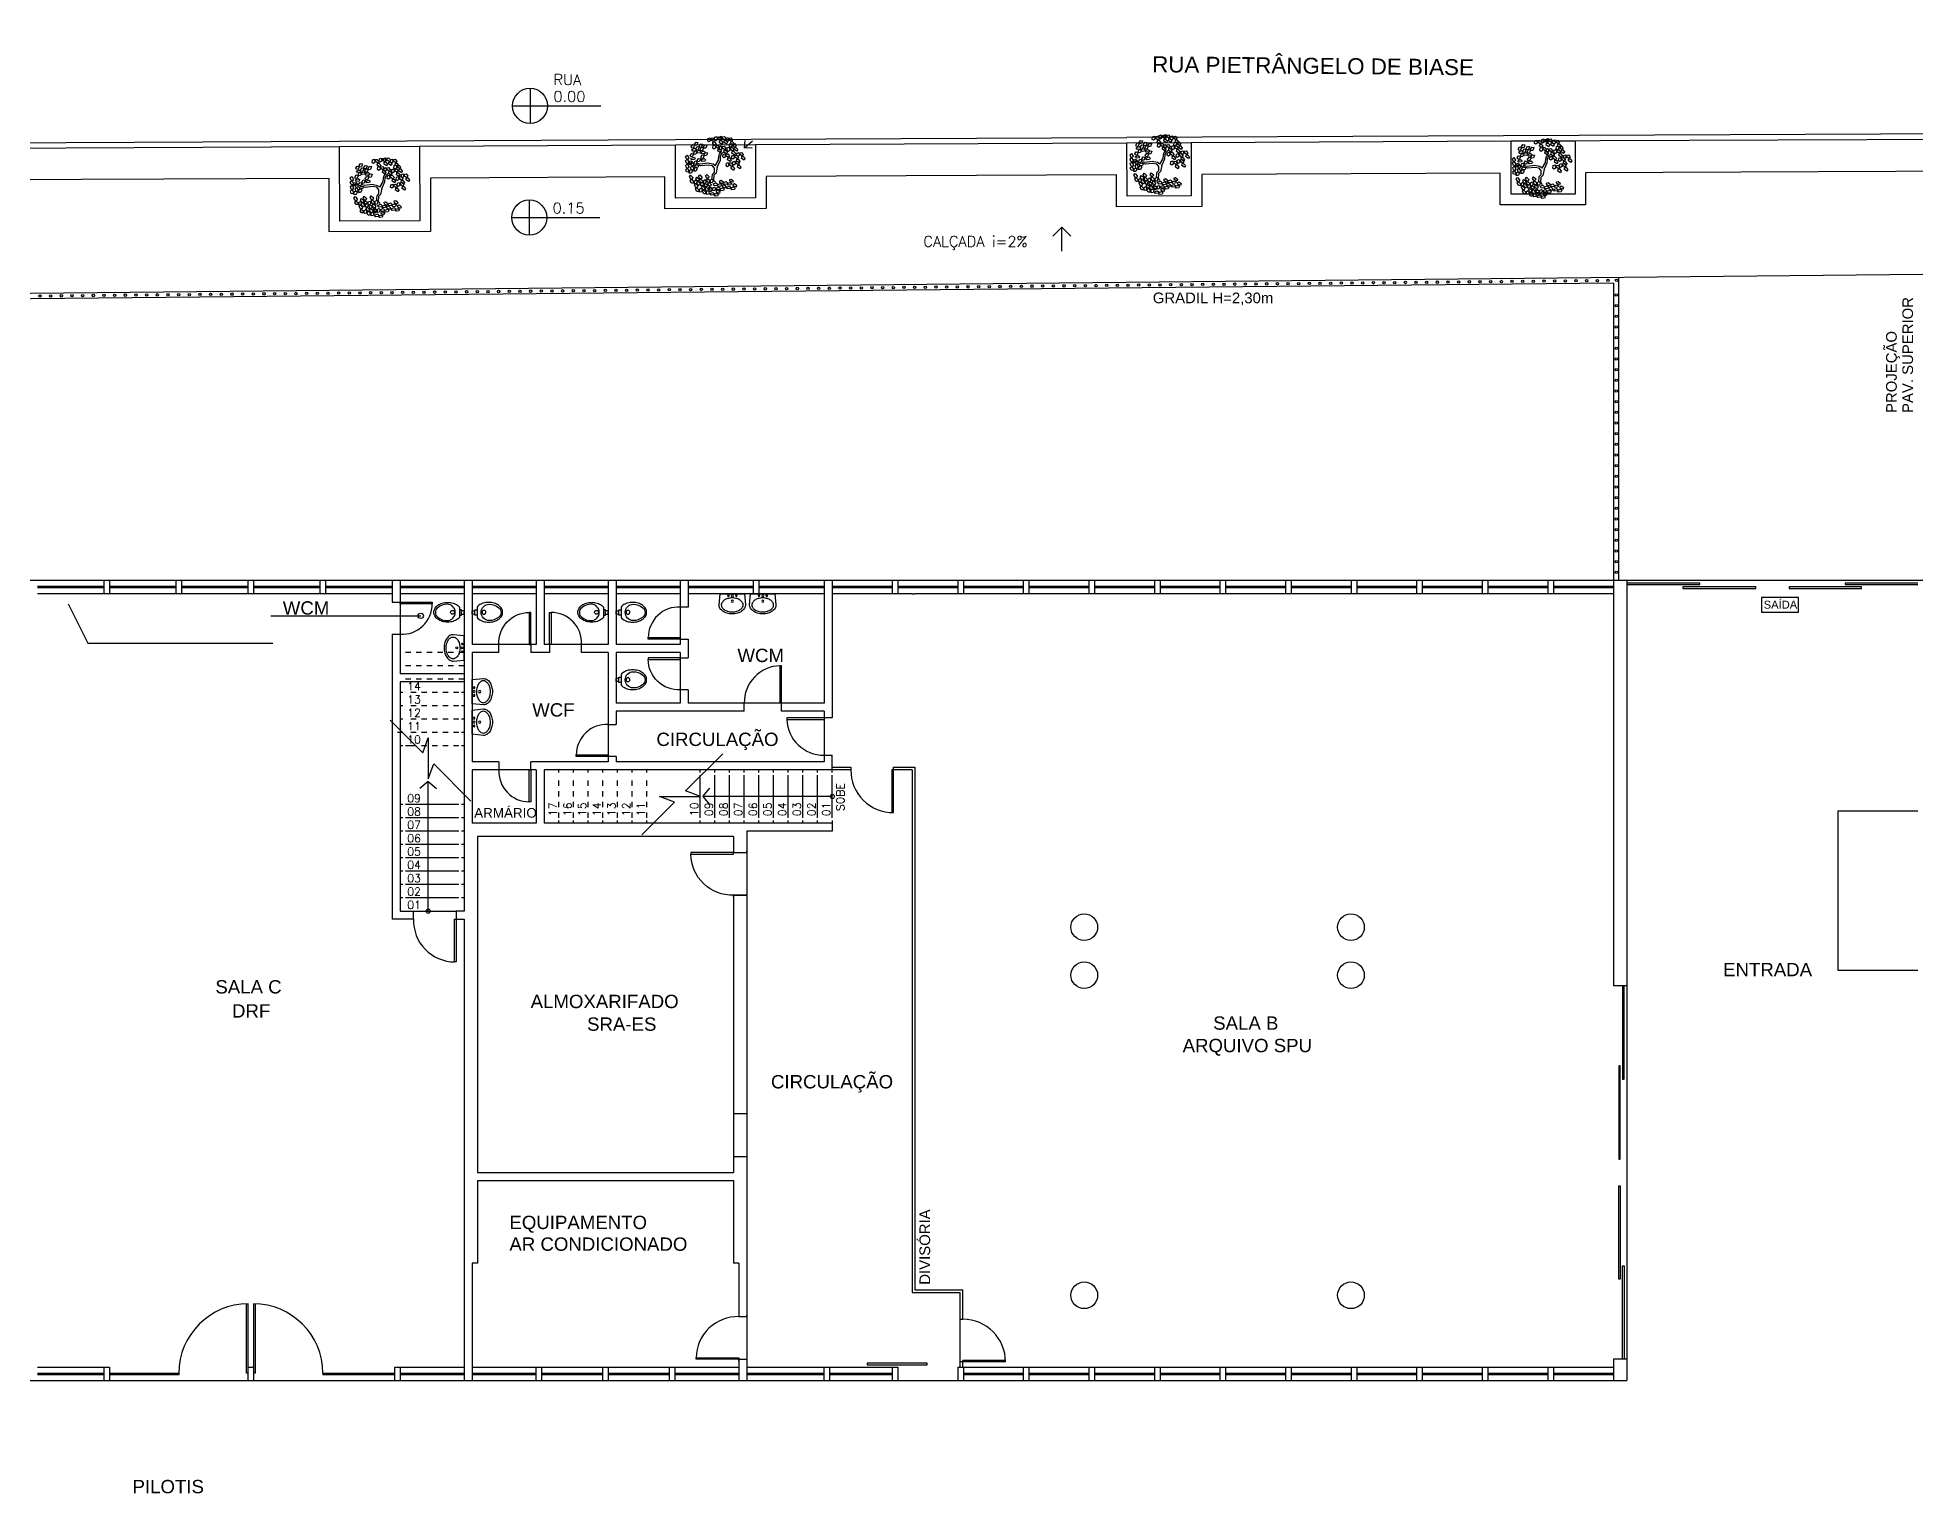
# Model space of a CAD drawing. Header units: millimetres. Extents: x -8 to 5830, y -596 to 3598.
# Drawn here: x 1545.65 to 1580.86, y 2376.23 to 2403.52 of the extents above; entities that cross this region are included whole.
import ezdxf

# ---------------------------------------------------------------- set-up
doc = ezdxf.new("R2010")
doc.units = ezdxf.units.MM
for name, pattern in [('CONTINU', [0]), ('DASHDOT', [1, 0.5, -0.25, 0, -0.25]), ('HIDDEN', [9.525, 6.35, -3.175])]:
    doc.linetypes.add(name, pattern=pattern)
doc.layers.get('0').update_dxf_attribs({"color": 9})
doc.layers.add('ARQUITETURA', color=7, linetype='Continuous')
doc.styles.add('80X50', font='romans.shx')
doc.styles.add('ROBERTO', font='swissek.ttf')
doc.styles.get("Standard").update_dxf_attribs({"font": 'arial.ttf'})

# ---------------------------------------------------------------- blocks, each defined once
blk = doc.blocks.new('P80')
for points in [[(0, 0.86), (0, 0.83), (0.15, 0.83), (0.15, 0.86)], [(0, 0), (0, 0.03), (0.15, 0.03), (0.15, 0)]]:
    blk.add_lwpolyline(points)
blk.add_lwpolyline([(-0.8, 0.06), (0, 0.06), (0, 0.03), (-0.8, 0.03)], close=True)
at = {"color": 8}
blk.add_arc((-0.025, 0.056), 0.775, 88.1408, 179.6698, dxfattribs=at)
blk = doc.blocks.new('P60')
at = {"color": 252}
blk.add_lwpolyline([(-0.6, 0.06), (0, 0.06), (0, 0.03), (-0.6, 0.03)], close=True, dxfattribs=at)
at = {"color": 8}
blk.add_arc((-0.029, 0.06), 0.571, 87.1025, 180, dxfattribs=at)
blk = doc.blocks.new('Cuba-emp')
blk.add_lwpolyline([(0.21, 0.248), (0, 0.227), (0, -0.227), (0.21, -0.248, 0.137816), (0.271, -0.231, 0.107041), (0.329, -0.176, 0.080751), (0.364, -0.099, 0.068643), (0.378, -0.001, 0.068643), (0.364, 0.098, 0.080751), (0.329, 0.174, 0.107041), (0.271, 0.23, 0.115752), (0.21, 0.248)], format="xyb")
blk.add_lwpolyline([(0.21, 0.205, -0.131827), (0.25, 0.194, -0.106633), (0.297, 0.151, -0.083482), (0.328, 0.087, -0.072232), (0.341, 0, -0.072232), (0.328, -0.087, -0.083482), (0.297, -0.151, -0.106633), (0.25, -0.194, -0.131827), (0.21, -0.205, -0.131827), (0.17, -0.194, -0.106633), (0.123, -0.151, -0.083482), (0.092, -0.087, -0.072232), (0.079, 0, -0.072232), (0.092, 0.087, -0.083482), (0.123, 0.151, -0.106633), (0.17, 0.194, -0.131827)], format="xyb", close=True)
for centre, radius in [((0.037, -0.002), 0.0193), ((0.037, -0.002), 0.0193), ((0.036, 0.071), 0.0155), ((0.14, -0.001), 0.0198), ((0.036, -0.076), 0.0155)]:
    blk.add_circle(centre, radius)
blk = doc.blocks.new('Vaso')
for points in [[(0.03, -0.05), (0.03, 0), (-0.03, 0), (-0.03, -0.05)], [(0.05, -0.09), (0.05, -0.05), (-0.05, -0.05), (-0.05, -0.09)]]:
    blk.add_lwpolyline(points)
for points in [[(0.183, -0.31, -0.071776), (0.168, -0.413, -0.083144), (0.129, -0.494, -0.106699), (0.065, -0.552, -0.132564), (-0.002, -0.57, -0.132564), (-0.069, -0.552, -0.106699), (-0.133, -0.494, -0.083144), (-0.172, -0.413, -0.071776), (-0.187, -0.31, -0.071776), (-0.172, -0.207, -0.083144), (-0.133, -0.126, -0.060171), (-0.1, -0.09), (0.096, -0.09, -0.060171), (0.129, -0.126, -0.083144), (0.168, -0.207, -0.071776)], [(-0.088, -0.497, 0.2474), (0, -0.541, 0.2474), (0.088, -0.497, 0.197858), (0.152, -0.318, 0.418329), (0, -0.168, 0.418329), (-0.152, -0.318, 0.197858)]]:
    blk.add_lwpolyline(points, format="xyb", close=True)
blk.add_circle((-0.002, -0.22), 0.0352)
blk = doc.blocks.new('P80 - parede 25cm')
for points in [[(-0.03, -0.125), (0, -0.125), (0, 0.125), (-0.03, 0.125)], [(0.83, -0.125), (0.8, -0.125), (0.8, 0.125), (0.83, 0.125)]]:
    blk.add_lwpolyline(points)
blk.add_lwpolyline([(0.77, -0.925), (0.77, -0.125), (0.8, -0.125), (0.8, -0.925)], close=True)
at = {"color": 8}
blk.add_arc((0.774, -0.15), 0.775, 178.1408, 269.6698, dxfattribs=at)
blk = doc.blocks.new('L', base_point=(1.368, 0.591))
at = {"color": 8, "lineweight": -2}
for p, q in [((1.275, 0.567), (1.306, 0.592)), ((1.288, 0.517), (1.275, 0.567)), ((1.281, 0.65), (1.312, 0.675)), ((1.294, 0.6), (1.281, 0.65)), ((1.317, 0.508), (1.288, 0.517)), ((1.322, 0.591), (1.294, 0.6)), ((1.306, 0.592), (1.336, 0.538)), ((1.312, 0.675), (1.342, 0.621)), ((1.336, 0.538), (1.317, 0.508)), ((1.342, 0.621), (1.322, 0.591)), ((1.337, 0.489), (1.356, 0.548)), ((1.376, 0.484), (1.337, 0.489)), ((1.356, 0.548), (1.391, 0.554)), ((1.404, 0.527), (1.376, 0.484)), ((1.391, 0.554), (1.404, 0.527))]:
    blk.add_line(p, q, dxfattribs=at)
blk = doc.blocks.new('Árvore-13')
at = {"color": 8}
for p, q in [((-0.8, 0.3), (-0.96, 0.41)), ((-0.8, 0.41), (-0.95, 0.5)), ((-0.36, 0.35), (-0.8, 0.41)), ((-0.37, 0.23), (-0.8, 0.3)), ((-0.13, 0.11), (-0.37, 0.23)), ((-0.07, 0.19), (-0.36, 0.35)), ((-0.07, -0.04), (-0.13, 0.11)), ((0.03, 0.07), (-0.07, 0.19)), ((0.03, 0.07), (0.32, 0.33)), ((0.12, -0.05), (0.28, 0.13)), ((0.28, 0.13), (0.42, 0.28)), ((0.32, 0.33), (0.41, 0.54)), ((0.41, 0.54), (0.48, 0.66)), ((0.42, 0.28), (0.5, 0.51)), ((0.48, 0.66), (0.57, 0.72)), ((0.5, 0.51), (0.63, 0.67)), ((0.57, 0.72), (0.61, 0.82)), ((0.63, 0.67), (0.78, 0.72)), ((-0.3, -0.39), (-0.42, -0.69)), ((-0.2, -0.45), (-0.31, -0.74)), ((-0.31, -0.74), (-0.24, -0.89)), ((-0.15, -0.3), (-0.3, -0.39)), ((-0.05, -0.38), (-0.2, -0.45)), ((-0.07, -0.04), (-0.15, -0.3)), ((0.12, -0.05), (-0.05, -0.38))]:
    blk.add_line(p, q, dxfattribs=at)
at = {"color": 8, "xscale": 3.048, "yscale": 3.048, "zscale": 3.048}
for p, rotation in [((-1.3, 0.88), 347.8021081598379), ((-0.93, 0.96), 295.0165150851705), ((-0.72, 1.45), 295.0165150851705), ((-0.49, 1.26), 295.0165150851705), ((-0.25, 1.14), 295.0165150851705), ((0.17, 1.45), 190.1248425347958), ((0.35, 0.95), 190.1248425347958), ((0.58, 1.4), 190.1248425347958), ((0.68, 0.78), 190.1248425347958), ((0.85, 1.34), 190.1248425347958), ((1.21, 1.15), 190.1248425347958), ((-1.44, 0.37), 347.8021081598379), ((-1.13, 0.41), 347.8021081598379), ((-0.85, 0.46), 295.0165150851705), ((-0.35, 0.69), 295.0165150851705), ((0.76, 0.27), 190.1248425347958), ((0.8, -0.3), 190.1248425347958), ((1.12, 0.57), 190.1248425347958), ((1.2, -0.32), 190.1248425347958), ((1.25, 0.04), 190.1248425347958), ((1.32, 0.75), 190.1248425347958), ((1.58, 0.11), 190.1248425347958), ((-0.1, -0.9), 66.16076666471405), ((-0.02, -1.19), 66.16076666471405), ((0.5, -1), 66.16076666471405), ((0.62, -1.32), 66.16076666471405), ((-0.45, -1.4), 66.16076666471405)]:
    blk.add_blockref('L', p, dxfattribs=dict(at, rotation=rotation))
for p in [(-1.39, -0.31), (-1.23, -0.88), (-1.05, -0.53), (-0.87, -1.13), (-0.85, -0.45), (-0.67, -1.02), (-0.45, -1.04), (-0.44, -0.54)]:
    blk.add_blockref('L', p, dxfattribs=at)
blk = doc.blocks.new('_Open90')
at = {"color": 0, "linetype": 'ByBlock', "lineweight": -2}
for p, q in [((0, 0), (-1, 0)), ((-0.5, 0.5), (0, 0)), ((0, 0), (-0.5, -0.5))]:
    blk.add_line(p, q, dxfattribs=at)

msp = doc.modelspace()

# ---------------------------------------------------------------- linework, layer by layer
at = {"color": 8, "linetype": 'CONTINU', "lineweight": -2}
for p, q in [((1554.556, 2402.243), (1556.21, 2402.243)), ((1554.885, 2402.571), (1554.885, 2401.914)), ((1540.565, 2401.532), (1551.312, 2401.582)), ((1551.312, 2401.582), (1557.608, 2401.612)), ((1557.608, 2401.612), (1566.076, 2401.651)), ((1559.108, 2401.519), (1566.076, 2401.552)), ((1559.108, 2401.519), (1566.076, 2401.551)), ((1590.27, 2401.757), (1566.076, 2401.651)), ((1567.276, 2401.557), (1573.276, 2401.585)), ((1567.276, 2401.557), (1573.276, 2401.585)), ((1573.276, 2401.585), (1583.603, 2401.626)), ((1540.565, 2401.432), (1551.313, 2401.482)), ((1552.812, 2401.489), (1557.608, 2401.512)), ((1552.813, 2401.489), (1557.608, 2401.512)), ((1554.869, 2400.479), (1554.869, 2399.821)), ((1554.54, 2400.15), (1556.194, 2400.15))]:
    msp.add_line(p, q, dxfattribs=at)
at = {"color": 8}
for p, q in [((1564.855, 2399.968), (1564.687, 2399.803)), ((1564.855, 2399.517), (1564.855, 2399.968)), ((1564.855, 2399.968), (1565.023, 2399.803))]:
    msp.add_line(p, q, dxfattribs=at)
for p, q in [((1613.286, 2399.4), (1529.074, 2398.562)), ((1575.2, 2398.921), (1529.117, 2398.463)), ((1575.2, 2398.921), (1575.2, 2385.748)), ((1575.3, 2393.348), (1575.3, 2399.022)), ((1605.65, 2393.348), (1545.4, 2393.348)), ((1545.65, 2393.238), (1546.9, 2393.238)), ((1546.9, 2393.208), (1545.65, 2393.208)), ((1552.3, 2393.098), (1545.65, 2393.098)), ((1547, 2393.238), (1548.25, 2393.238)), ((1548.25, 2393.208), (1547, 2393.208)), ((1548.35, 2393.238), (1549.6, 2393.238)), ((1549.6, 2393.208), (1548.35, 2393.208)), ((1549.7, 2393.238), (1550.95, 2393.238)), ((1550.95, 2393.208), (1549.7, 2393.208)), ((1551.05, 2393.238), (1552.3, 2393.238)), ((1552.3, 2393.208), (1551.05, 2393.208)), ((1552.3, 2393.348), (1552.3, 2392.938)), ((1552.45, 2393.348), (1552.45, 2391.598)), ((1552.45, 2393.238), (1553.65, 2393.238)), ((1553.65, 2393.208), (1552.45, 2393.208)), ((1553.65, 2393.098), (1552.45, 2393.098)), ((1553.65, 2393.348), (1553.65, 2387.148)), ((1553.8, 2393.348), (1553.8, 2392.148)), ((1553.8, 2393.238), (1555, 2393.238)), ((1555, 2393.208), (1553.8, 2393.208)), ((1555, 2393.098), (1553.8, 2393.098)), ((1555, 2393.348), (1555, 2392.148)), ((1555.15, 2393.348), (1555.15, 2392.148)), ((1555.15, 2393.238), (1556.35, 2393.238)), ((1556.35, 2393.208), (1555.15, 2393.208)), ((1556.35, 2393.098), (1555.15, 2393.098)), ((1556.35, 2393.348), (1556.35, 2392.148)), ((1556.5, 2393.348), (1556.5, 2392.148)), ((1556.5, 2393.238), (1557.7, 2393.238)), ((1557.7, 2393.208), (1556.5, 2393.208)), ((1557.7, 2393.098), (1556.5, 2393.098)), ((1557.7, 2393.348), (1557.7, 2392.148)), ((1557.85, 2393.348), (1557.85, 2392.848)), ((1557.85, 2393.238), (1559.075, 2393.238)), ((1559.075, 2393.208), (1557.85, 2393.208)), ((1560.4, 2393.098), (1557.85, 2393.098)), ((1559.175, 2393.238), (1560.4, 2393.238)), ((1560.4, 2393.208), (1559.175, 2393.208)), ((1560.4, 2393.348), (1560.4, 2391.048)), ((1560.55, 2393.348), (1560.55, 2390.773)), ((1560.55, 2393.238), (1561.68, 2393.238)), ((1561.68, 2393.208), (1560.55, 2393.208)), ((1562.05, 2393.098), (1560.55, 2393.098)), ((1561.78, 2393.238), (1562.909, 2393.238)), ((1562.909, 2393.208), (1561.78, 2393.208)), ((1575.2, 2393.098), (1562.1, 2393.098)), ((1563.009, 2393.238), (1564.138, 2393.238)), ((1564.138, 2393.208), (1563.009, 2393.208)), ((1564.238, 2393.238), (1565.367, 2393.238)), ((1565.367, 2393.208), (1564.238, 2393.208)), ((1565.467, 2393.238), (1566.596, 2393.238)), ((1566.596, 2393.208), (1565.467, 2393.208)), ((1566.696, 2393.238), (1567.825, 2393.238)), ((1567.825, 2393.208), (1566.696, 2393.208)), ((1567.925, 2393.238), (1569.055, 2393.238)), ((1569.055, 2393.208), (1567.925, 2393.208)), ((1569.155, 2393.238), (1570.284, 2393.238)), ((1570.284, 2393.208), (1569.155, 2393.208)), ((1570.384, 2393.238), (1571.513, 2393.238)), ((1571.513, 2393.208), (1570.384, 2393.208)), ((1571.613, 2393.238), (1572.742, 2393.238)), ((1572.742, 2393.208), (1571.613, 2393.208)), ((1572.842, 2393.238), (1573.971, 2393.238)), ((1573.971, 2393.208), (1572.842, 2393.208)), ((1574.071, 2393.238), (1575.2, 2393.238)), ((1575.2, 2393.208), (1574.071, 2393.208)), ((1575.45, 2393.348), (1575.45, 2378.348)), ((1552.3, 2392.938), (1552.45, 2392.938)), ((1557.85, 2392.848), (1557.7, 2392.848)), ((1552.3, 2392.338), (1552.45, 2392.338)), ((1552.3, 2392.338), (1552.3, 2386.998)), ((1555, 2392.148), (1553.8, 2392.148)), ((1554.3, 2391.998), (1554.3, 2392.148)), ((1554.9, 2392.148), (1554.9, 2391.998)), ((1556.35, 2392.148), (1555.15, 2392.148)), ((1555.25, 2392.148), (1555.25, 2391.998)), ((1555.85, 2391.998), (1555.85, 2392.148)), ((1557.7, 2392.148), (1556.5, 2392.148)), ((1557.7, 2392.248), (1557.85, 2392.248)), ((1557.85, 2392.248), (1557.85, 2391.898)), ((1553.8, 2391.998), (1553.8, 2389.948)), ((1554.3, 2391.998), (1553.8, 2391.998)), ((1555.25, 2391.998), (1554.9, 2391.998)), ((1556.35, 2391.998), (1555.85, 2391.998)), ((1556.35, 2391.998), (1556.35, 2389.948)), ((1557.7, 2391.998), (1556.5, 2391.998)), ((1556.5, 2391.998), (1556.5, 2391.048)), ((1557.7, 2391.998), (1557.7, 2391.048)), ((1557.7, 2391.898), (1557.85, 2391.898)), ((1559.6, 2390.898), (1559.6, 2391.748)), ((1553.65, 2391.598), (1552.45, 2391.598)), ((1553.65, 2391.448), (1552.45, 2391.448)), ((1552.45, 2391.448), (1552.45, 2387.148)), ((1557.7, 2391.048), (1556.5, 2391.048)), ((1557.85, 2391.298), (1557.7, 2391.298)), ((1557.85, 2391.298), (1557.85, 2391.048)), ((1560.4, 2391.048), (1557.85, 2391.048)), ((1558.9, 2390.898), (1558.9, 2391.048)), ((1556.35, 2390.648), (1556.5, 2390.648)), ((1558.9, 2390.898), (1556.5, 2390.898)), ((1556.5, 2390.898), (1556.5, 2390.648)), ((1560.4, 2390.898), (1559.6, 2390.898)), ((1560.55, 2390.773), (1559.7, 2390.773)), ((1560.4, 2390.898), (1560.4, 2389.948)), ((1552.5, 2390.498), (1552.4, 2390.498)), ((1552.5, 2390.248), (1552.45, 2390.248)), ((1552.74, 2390.248), (1552.55, 2390.248)), ((1554.3, 2389.948), (1553.8, 2389.948)), ((1554.3, 2389.948), (1554.3, 2389.798)), ((1556.35, 2389.948), (1554.9, 2389.948)), ((1554.9, 2389.798), (1554.9, 2389.948)), ((1556.5, 2390.048), (1556.35, 2390.048)), ((1556.5, 2390.048), (1556.5, 2389.948)), ((1560.4, 2389.948), (1556.5, 2389.948)), ((1560.4, 2390.073), (1560.55, 2390.073)), ((1560.55, 2389.748), (1560.55, 2390.073)), ((1552.975, 2389.58), (1552.818, 2389.445)), ((1552.975, 2387.148), (1552.975, 2389.58)), ((1552.975, 2389.58), (1553.133, 2389.445)), ((1553.8, 2389.798), (1553.8, 2388.798)), ((1555, 2389.798), (1553.8, 2389.798)), ((1555, 2389.798), (1555, 2388.798)), ((1560.9, 2389.798), (1555.15, 2389.798)), ((1555.15, 2389.798), (1555.15, 2388.798)), ((1555.425, 2389.748), (1555.425, 2389.798)), ((1555.7, 2389.748), (1555.7, 2389.798)), ((1555.975, 2389.748), (1555.975, 2389.798)), ((1556.25, 2389.748), (1556.25, 2389.798)), ((1556.525, 2389.748), (1556.525, 2389.798)), ((1556.8, 2389.748), (1556.8, 2389.798)), ((1557.075, 2389.748), (1557.075, 2389.798)), ((1558.075, 2389.748), (1558.075, 2389.798)), ((1558.075, 2388.898), (1558.075, 2389.698)), ((1558.35, 2389.748), (1558.35, 2389.798)), ((1558.35, 2388.898), (1558.35, 2389.698)), ((1558.625, 2389.748), (1558.625, 2389.798)), ((1558.625, 2388.898), (1558.625, 2389.698)), ((1558.9, 2389.748), (1558.9, 2389.798)), ((1558.9, 2388.898), (1558.9, 2389.698)), ((1559.175, 2389.748), (1559.175, 2389.798)), ((1559.175, 2388.898), (1559.175, 2389.698)), ((1559.45, 2389.748), (1559.45, 2389.798)), ((1559.45, 2388.898), (1559.45, 2389.698)), ((1559.725, 2389.748), (1559.725, 2389.798)), ((1559.725, 2388.898), (1559.725, 2389.698)), ((1560, 2389.748), (1560, 2389.798)), ((1560, 2388.898), (1560, 2389.698)), ((1560.275, 2389.748), (1560.275, 2389.798)), ((1560.275, 2388.898), (1560.275, 2389.698)), ((1560.55, 2389.848), (1560.9, 2389.848)), ((1560.55, 2388.898), (1560.55, 2389.698)), ((1560.9, 2389.848), (1560.9, 2389.798)), ((1561.7, 2389.848), (1562.1, 2389.848)), ((1562.05, 2389.798), (1562.05, 2379.998)), ((1562.1, 2389.848), (1562.1, 2380.048)), ((1558.123, 2389.298), (1558.257, 2389.455)), ((1558.123, 2389.298), (1558.257, 2389.14)), ((1560.55, 2389.298), (1558.123, 2389.298)), ((1552.5, 2389.148), (1552.45, 2389.148)), ((1552.5, 2388.898), (1552.45, 2388.898)), ((1553.55, 2389.148), (1552.55, 2389.148)), ((1553.55, 2388.898), (1552.55, 2388.898)), ((1553.65, 2389.148), (1553.6, 2389.148)), ((1553.65, 2388.898), (1553.6, 2388.898)), ((1552.5, 2388.648), (1552.45, 2388.648)), ((1553.55, 2388.648), (1552.55, 2388.648)), ((1553.65, 2388.648), (1553.6, 2388.648)), ((1555, 2388.798), (1553.8, 2388.798)), ((1553.9, 2388.548), (1553.9, 2382.248)), ((1558.7, 2388.548), (1553.9, 2388.548)), ((1560.55, 2388.798), (1555.15, 2388.798)), ((1555.425, 2388.798), (1555.425, 2388.848)), ((1555.7, 2388.798), (1555.7, 2388.848)), ((1555.975, 2388.798), (1555.975, 2388.848)), ((1556.25, 2388.798), (1556.25, 2388.848)), ((1556.525, 2388.798), (1556.525, 2388.848)), ((1556.8, 2388.798), (1556.8, 2388.848)), ((1557.075, 2388.798), (1557.075, 2388.848)), ((1558.075, 2388.798), (1558.075, 2388.848)), ((1558.35, 2388.798), (1558.35, 2388.848)), ((1558.625, 2388.798), (1558.625, 2388.848)), ((1558.7, 2388.548), (1558.7, 2388.248)), ((1558.9, 2388.798), (1558.9, 2388.848)), ((1558.95, 2388.648), (1558.95, 2388.248)), ((1560.55, 2388.648), (1558.95, 2388.648)), ((1559.175, 2388.798), (1559.175, 2388.848)), ((1559.45, 2388.798), (1559.45, 2388.848)), ((1559.725, 2388.798), (1559.725, 2388.848)), ((1560, 2388.798), (1560, 2388.848)), ((1560.275, 2388.798), (1560.275, 2388.848)), ((1560.55, 2388.848), (1560.55, 2388.648)), ((1552.5, 2388.398), (1552.45, 2388.398)), ((1553.55, 2388.398), (1552.55, 2388.398)), ((1553.65, 2388.398), (1553.6, 2388.398)), ((1558.7, 2388.248), (1558.95, 2388.248)), ((1552.5, 2388.148), (1552.45, 2388.148)), ((1552.5, 2387.898), (1552.45, 2387.898)), ((1553.55, 2388.148), (1552.55, 2388.148)), ((1553.55, 2387.898), (1552.55, 2387.898)), ((1553.65, 2388.148), (1553.6, 2388.148)), ((1553.65, 2387.898), (1553.6, 2387.898)), ((1552.5, 2387.648), (1552.45, 2387.648)), ((1553.55, 2387.648), (1552.55, 2387.648)), ((1553.65, 2387.648), (1553.6, 2387.648)), ((1558.7, 2387.448), (1558.7, 2382.248)), ((1558.95, 2387.448), (1558.7, 2387.448)), ((1558.95, 2387.448), (1558.95, 2378.348)), ((1552.5, 2387.398), (1552.45, 2387.398)), ((1552.45, 2387.148), (1553.495, 2387.148)), ((1553.55, 2387.398), (1552.55, 2387.398)), ((1552.7, 2386.998), (1552.7, 2387.148)), ((1553.65, 2387.148), (1553.5, 2387.148)), ((1553.65, 2387.398), (1553.6, 2387.398)), ((1552.7, 2386.998), (1552.3, 2386.998)), ((1553.65, 2386.998), (1553.65, 2378.348)), ((1575.45, 2385.748), (1575.2, 2385.748)), ((1558.95, 2383.348), (1558.7, 2383.348)), ((1558.7, 2382.548), (1558.95, 2382.548)), ((1553.9, 2382.248), (1558.7, 2382.248)), ((1553.9, 2382.098), (1558.7, 2382.098)), ((1553.9, 2382.098), (1553.9, 2380.548)), ((1558.7, 2382.098), (1558.7, 2380.548)), ((1553.8, 2380.548), (1553.8, 2378.348)), ((1553.9, 2380.548), (1553.8, 2380.548)), ((1558.8, 2380.548), (1558.7, 2380.548)), ((1558.8, 2380.548), (1558.8, 2379.548)), ((1549.7, 2379.788), (1549.7, 2378.348)), ((1562.05, 2379.998), (1562.949, 2379.998)), ((1562.1, 2380.048), (1562.999, 2380.048)), ((1562.949, 2378.598), (1562.949, 2379.998)), ((1562.999, 2379.498), (1562.999, 2380.048)), ((1558.8, 2379.548), (1558.95, 2379.548)), ((1562.949, 2379.498), (1562.999, 2379.498)), ((1558.8, 2378.748), (1558.95, 2378.748)), ((1558.8, 2378.748), (1558.8, 2378.348)), ((1563.799, 2378.698), (1562.949, 2378.698)), ((1562.999, 2378.598), (1562.999, 2378.728)), ((1575.45, 2378.748), (1575.2, 2378.748)), ((1575.2, 2378.748), (1575.2, 2378.348)), ((1545.4, 2378.348), (1575.45, 2378.348)), ((1545.65, 2378.598), (1547, 2378.598)), ((1545.65, 2378.488), (1546.9, 2378.488)), ((1546.9, 2378.458), (1545.65, 2378.458)), ((1547, 2378.488), (1548.3, 2378.488)), ((1548.3, 2378.458), (1547, 2378.458)), ((1548.3, 2378.488), (1548.3, 2378.458)), ((1551, 2378.488), (1552.35, 2378.488)), ((1551, 2378.488), (1551, 2378.458)), ((1552.35, 2378.458), (1551, 2378.458)), ((1552.35, 2378.598), (1553.65, 2378.598)), ((1552.45, 2378.488), (1553.65, 2378.488)), ((1553.65, 2378.458), (1552.45, 2378.458)), ((1553.8, 2378.598), (1558.8, 2378.598)), ((1553.8, 2378.488), (1555, 2378.488)), ((1555, 2378.458), (1553.8, 2378.458)), ((1555.1, 2378.488), (1556.25, 2378.488)), ((1556.25, 2378.458), (1555.1, 2378.458)), ((1556.35, 2378.488), (1557.5, 2378.488)), ((1557.5, 2378.458), (1556.35, 2378.458)), ((1557.6, 2378.488), (1558.8, 2378.488)), ((1558.8, 2378.458), (1557.6, 2378.458)), ((1558.95, 2378.598), (1561.78, 2378.598)), ((1558.95, 2378.488), (1560.4, 2378.488)), ((1560.4, 2378.458), (1558.95, 2378.458)), ((1560.5, 2378.488), (1561.68, 2378.488)), ((1561.68, 2378.458), (1560.5, 2378.458)), ((1562.909, 2378.598), (1575.2, 2378.598)), ((1563.009, 2378.488), (1564.138, 2378.488)), ((1564.138, 2378.458), (1563.009, 2378.458)), ((1564.238, 2378.488), (1565.367, 2378.488)), ((1565.367, 2378.458), (1564.238, 2378.458)), ((1565.467, 2378.488), (1566.596, 2378.488)), ((1566.596, 2378.458), (1565.467, 2378.458)), ((1566.696, 2378.488), (1567.825, 2378.488)), ((1567.825, 2378.458), (1566.696, 2378.458)), ((1567.925, 2378.488), (1569.055, 2378.488)), ((1569.055, 2378.458), (1567.925, 2378.458)), ((1569.155, 2378.488), (1570.284, 2378.488)), ((1570.284, 2378.458), (1569.155, 2378.458)), ((1570.384, 2378.488), (1571.513, 2378.488)), ((1571.513, 2378.458), (1570.384, 2378.458)), ((1571.613, 2378.488), (1572.742, 2378.488)), ((1572.742, 2378.458), (1571.613, 2378.458)), ((1572.842, 2378.488), (1573.971, 2378.488)), ((1573.971, 2378.458), (1572.842, 2378.458)), ((1574.071, 2378.488), (1575.2, 2378.488)), ((1575.2, 2378.458), (1574.071, 2378.458))]:
    msp.add_line(p, q)
at = {"linetype": 'HIDDEN', "ltscale": 0.02}
msp.add_line((1562.05, 2393.098), (1562.1, 2393.098), dxfattribs=at)
at = {"linetype": 'CONTINU'}
msp.add_line((1550.024, 2392.683), (1552.835, 2392.683), dxfattribs=at)
at = {"linetype": 'DASHDOT', "ltscale": 0.2}
for p, q in [((1553.65, 2391.998), (1552.45, 2391.998)), ((1553.65, 2391.748), (1552.45, 2391.748)), ((1553.65, 2391.498), (1552.55, 2391.498)), ((1552.5, 2391.248), (1552.45, 2391.248)), ((1552.5, 2390.998), (1552.45, 2390.998)), ((1553.55, 2391.248), (1552.55, 2391.248)), ((1553.55, 2390.998), (1552.55, 2390.998)), ((1553.65, 2391.248), (1553.6, 2391.248)), ((1553.65, 2390.998), (1553.6, 2390.998)), ((1552.5, 2390.748), (1552.45, 2390.748)), ((1553.55, 2390.748), (1552.55, 2390.748)), ((1553.65, 2390.748), (1553.6, 2390.748)), ((1553.55, 2390.498), (1552.55, 2390.498)), ((1553.65, 2390.498), (1553.6, 2390.498)), ((1553.55, 2390.248), (1552.74, 2390.248)), ((1553.65, 2390.248), (1553.6, 2390.248)), ((1555.425, 2388.898), (1555.425, 2389.698)), ((1555.7, 2388.898), (1555.7, 2389.698)), ((1555.975, 2388.898), (1555.975, 2389.698)), ((1556.25, 2388.898), (1556.25, 2389.698)), ((1556.525, 2388.898), (1556.525, 2389.698)), ((1556.8, 2388.898), (1556.8, 2389.698)), ((1557.075, 2388.898), (1557.075, 2389.698))]:
    msp.add_line(p, q, dxfattribs=at)
at = {"linetype": 'CONTINU', "lineweight": -2}
msp.add_line((1558.95, 2388.248), (1558.95, 2387.448), dxfattribs=at)
at = {"color": 8, "linetype": 'CONTINU', "lineweight": -2}
for points in [[(1606.261, 2403.523), (1606.261, 2401.931), (1606.76, 2401.932), (1606.769, 2399.98), (1603.364, 2399.976), (1603.359, 2401.121), (1591.676, 2401.063), (1591.681, 2400.492), (1590.081, 2400.487), (1590.076, 2401.055), (1585.006, 2401.032), (1585.008, 2400.466), (1583.408, 2400.469), (1583.406, 2401.025), (1574.675, 2400.987)], [(1567.276, 2401.557), (1567.279, 2400.557), (1566.079, 2400.551), (1566.076, 2401.552), (1567.276, 2401.557)], [(1574.476, 2401.59), (1574.478, 2400.59), (1573.278, 2400.585), (1573.276, 2401.585), (1574.476, 2401.59)], [(1552.813, 2401.489), (1552.818, 2400.089), (1551.318, 2400.082), (1551.313, 2401.482), (1552.813, 2401.489)], [(1559.108, 2401.519), (1559.112, 2400.519), (1557.612, 2400.512), (1557.608, 2401.512), (1559.108, 2401.519)], [(1574.675, 2400.987), (1574.675, 2400.386), (1573.075, 2400.385), (1573.075, 2400.984), (1567.478, 2400.958), (1567.48, 2400.358), (1565.88, 2400.35), (1565.878, 2400.95), (1559.31, 2400.92), (1559.312, 2400.32), (1557.413, 2400.311), (1557.411, 2400.911), (1553.018, 2400.89), (1553.019, 2399.89), (1551.119, 2399.881), (1551.117, 2400.881), (1538.717, 2400.832), (1538.719, 2400.223), (1537.119, 2400.216), (1537.117, 2400.811), (1533.892, 2400.8), (1533.899, 2400.324)]]:
    msp.add_lwpolyline(points, dxfattribs=at)
for points in [[(1546.9, 2393.098), (1546.9, 2393.348)], [(1547, 2393.348), (1547, 2393.098)], [(1548.25, 2393.098), (1548.25, 2393.348)], [(1548.35, 2393.348), (1548.35, 2393.098)], [(1549.6, 2393.098), (1549.6, 2393.348)], [(1549.7, 2393.348), (1549.7, 2393.098)], [(1550.95, 2393.098), (1550.95, 2393.348)], [(1551.05, 2393.348), (1551.05, 2393.098)], [(1559.075, 2393.098), (1559.075, 2393.348)], [(1559.175, 2393.348), (1559.175, 2393.098)], [(1561.68, 2393.098), (1561.68, 2393.348)], [(1561.78, 2393.348), (1561.78, 2393.098)], [(1562.909, 2393.098), (1562.909, 2393.348)], [(1563.009, 2393.348), (1563.009, 2393.098)], [(1564.138, 2393.098), (1564.138, 2393.348)], [(1564.238, 2393.348), (1564.238, 2393.098)], [(1565.367, 2393.098), (1565.367, 2393.348)], [(1565.467, 2393.348), (1565.467, 2393.098)], [(1566.596, 2393.098), (1566.596, 2393.348)], [(1566.696, 2393.348), (1566.696, 2393.098)], [(1567.825, 2393.098), (1567.825, 2393.348)], [(1567.925, 2393.348), (1567.925, 2393.098)], [(1569.055, 2393.098), (1569.055, 2393.348)], [(1569.155, 2393.348), (1569.155, 2393.098)], [(1570.284, 2393.098), (1570.284, 2393.348)], [(1570.384, 2393.348), (1570.384, 2393.098)], [(1571.513, 2393.098), (1571.513, 2393.348)], [(1571.613, 2393.348), (1571.613, 2393.098)], [(1572.742, 2393.098), (1572.742, 2393.348)], [(1572.842, 2393.348), (1572.842, 2393.098)], [(1573.971, 2393.098), (1573.971, 2393.348)], [(1574.071, 2393.348), (1574.071, 2393.098)], [(1575.45, 2393.268), (1576.813, 2393.268), (1576.813, 2393.298), (1575.45, 2393.298)], [(1580.9, 2393.298), (1579.538, 2393.298), (1579.538, 2393.268), (1580.9, 2393.268)], [(1559.6, 2391.748), (1559.57, 2391.748), (1559.57, 2391.048)], [(1552.259, 2390.728), (1552.872, 2390.115), (1552.975, 2390.398), (1552.975, 2389.626), (1553.079, 2389.909), (1553.775, 2389.212)], [(1559.7, 2390.773), (1559.7, 2390.743), (1560.4, 2390.743)], [(1556.98, 2388.582), (1557.592, 2389.194), (1557.309, 2389.298), (1558.082, 2389.298), (1557.799, 2389.401), (1558.496, 2390.098)], [(1562.05, 2389.798), (1561.67, 2389.798), (1561.67, 2388.998), (1561.7, 2388.998), (1561.7, 2389.848)], [(1580.9, 2389.02), (1579.402, 2389.02), (1579.402, 2386.044), (1580.9, 2386.044)], [(1553.5, 2387.148), (1553.5, 2386.198), (1553.47, 2386.198), (1553.47, 2386.998), (1553.65, 2386.998)], [(1575.365, 2385.748), (1575.365, 2383.998), (1575.395, 2383.998), (1575.395, 2385.748)], [(1575.365, 2378.748), (1575.365, 2380.498), (1575.395, 2380.498), (1575.395, 2378.748)], [(1549.6, 2378.488), (1549.57, 2378.488), (1549.57, 2379.788), (1549.6, 2379.788)], [(1549.6, 2378.348), (1549.6, 2379.788)], [(1549.7, 2379.788), (1549.73, 2379.788), (1549.73, 2378.488), (1549.7, 2378.488)], [(1563.799, 2378.698), (1563.799, 2378.728), (1562.999, 2378.728)], [(1546.9, 2378.348), (1546.9, 2378.598)], [(1547, 2378.598), (1547, 2378.348)], [(1549.6, 2378.598), (1549.7, 2378.598)], [(1552.35, 2378.348), (1552.35, 2378.598)], [(1552.45, 2378.598), (1552.45, 2378.348)], [(1555, 2378.348), (1555, 2378.598)], [(1555.1, 2378.598), (1555.1, 2378.348)], [(1556.25, 2378.348), (1556.25, 2378.598)], [(1556.35, 2378.598), (1556.35, 2378.348)], [(1557.5, 2378.348), (1557.5, 2378.598)], [(1557.6, 2378.598), (1557.6, 2378.348)], [(1560.4, 2378.348), (1560.4, 2378.598)], [(1560.5, 2378.598), (1560.5, 2378.348)], [(1561.68, 2378.348), (1561.68, 2378.598)], [(1561.78, 2378.598), (1561.78, 2378.348)], [(1562.909, 2378.348), (1562.909, 2378.598)], [(1563.009, 2378.598), (1563.009, 2378.348)], [(1564.138, 2378.348), (1564.138, 2378.598)], [(1564.238, 2378.598), (1564.238, 2378.348)], [(1565.367, 2378.348), (1565.367, 2378.598)], [(1565.467, 2378.598), (1565.467, 2378.348)], [(1566.596, 2378.348), (1566.596, 2378.598)], [(1566.696, 2378.598), (1566.696, 2378.348)], [(1567.825, 2378.348), (1567.825, 2378.598)], [(1567.925, 2378.598), (1567.925, 2378.348)], [(1569.055, 2378.348), (1569.055, 2378.598)], [(1569.155, 2378.598), (1569.155, 2378.348)], [(1570.284, 2378.348), (1570.284, 2378.598)], [(1570.384, 2378.598), (1570.384, 2378.348)], [(1571.513, 2378.348), (1571.513, 2378.598)], [(1571.613, 2378.598), (1571.613, 2378.348)], [(1572.742, 2378.348), (1572.742, 2378.598)], [(1572.842, 2378.598), (1572.842, 2378.348)], [(1573.971, 2378.348), (1573.971, 2378.598)], [(1574.071, 2378.598), (1574.071, 2378.348)]]:
    msp.add_lwpolyline(points)
for points in [[(1576.5, 2393.198), (1577.863, 2393.198), (1577.863, 2393.228), (1576.5, 2393.228)], [(1578.488, 2393.198), (1579.85, 2393.198), (1579.85, 2393.228), (1578.488, 2393.228)], [(1575.325, 2384.248), (1575.295, 2384.248), (1575.295, 2382.498), (1575.325, 2382.498)], [(1575.325, 2380.248), (1575.295, 2380.248), (1575.295, 2381.998), (1575.325, 2381.998)], [(1561.203, 2378.677), (1561.203, 2378.647), (1562.332, 2378.647), (1562.332, 2378.677)]]:
    msp.add_lwpolyline(points, close=True)
at = {"linetype": 'CONTINU'}
msp.add_lwpolyline([(1577.971, 2392.753), (1578.665, 2392.753), (1578.665, 2393.028), (1577.971, 2393.028)], close=True, dxfattribs=at)
at = {"color": 8, "linetype": 'CONTINU', "lineweight": -2}
for centre in [(1554.885, 2402.243), (1554.869, 2400.15)]:
    msp.add_circle(centre, 0.329, dxfattribs=at)
for centre, radius in [((1546.895, 2398.69), 0.0225), ((1547.095, 2398.692), 0.0225), ((1547.295, 2398.694), 0.0225), ((1547.495, 2398.696), 0.0225), ((1547.695, 2398.698), 0.0225), ((1547.895, 2398.7), 0.0225), ((1548.095, 2398.702), 0.0225), ((1548.295, 2398.704), 0.0225), ((1548.495, 2398.706), 0.0225), ((1548.695, 2398.708), 0.0225), ((1548.895, 2398.71), 0.0225), ((1549.095, 2398.711), 0.0225), ((1549.295, 2398.713), 0.0225), ((1549.495, 2398.715), 0.0225), ((1549.695, 2398.717), 0.0225), ((1549.895, 2398.719), 0.0225), ((1550.095, 2398.721), 0.0225), ((1550.295, 2398.723), 0.0225), ((1550.495, 2398.725), 0.0225), ((1550.695, 2398.727), 0.0225), ((1550.895, 2398.729), 0.0225), ((1551.095, 2398.731), 0.0225), ((1551.295, 2398.733), 0.0225), ((1551.495, 2398.735), 0.0225), ((1551.695, 2398.737), 0.0225), ((1551.895, 2398.739), 0.0225), ((1552.095, 2398.741), 0.0225), ((1552.295, 2398.743), 0.0225), ((1552.495, 2398.745), 0.0225), ((1552.695, 2398.747), 0.0225), ((1552.895, 2398.749), 0.0225), ((1553.095, 2398.751), 0.0225), ((1553.295, 2398.753), 0.0225), ((1553.495, 2398.755), 0.0225), ((1553.695, 2398.757), 0.0225), ((1553.895, 2398.759), 0.0225), ((1554.095, 2398.761), 0.0225), ((1554.295, 2398.763), 0.0225), ((1554.495, 2398.765), 0.0225), ((1554.695, 2398.767), 0.0225), ((1554.895, 2398.769), 0.0225), ((1555.095, 2398.771), 0.0225), ((1555.295, 2398.773), 0.0225), ((1555.495, 2398.775), 0.0225), ((1555.695, 2398.777), 0.0225), ((1555.895, 2398.779), 0.0225), ((1556.095, 2398.781), 0.0225), ((1556.295, 2398.783), 0.0225), ((1556.495, 2398.785), 0.0225), ((1556.695, 2398.787), 0.0225), ((1556.895, 2398.789), 0.0225), ((1557.095, 2398.791), 0.0225), ((1557.295, 2398.793), 0.0225), ((1557.495, 2398.795), 0.0225), ((1557.695, 2398.797), 0.0225), ((1557.895, 2398.799), 0.0225), ((1558.095, 2398.801), 0.0225), ((1558.295, 2398.803), 0.0225), ((1558.495, 2398.805), 0.0225), ((1558.695, 2398.807), 0.0225), ((1558.895, 2398.809), 0.0225), ((1559.095, 2398.811), 0.0225), ((1559.295, 2398.813), 0.0225), ((1559.495, 2398.815), 0.0225), ((1559.695, 2398.817), 0.0225), ((1559.895, 2398.819), 0.0225), ((1560.095, 2398.821), 0.0225), ((1560.295, 2398.823), 0.0225), ((1560.495, 2398.825), 0.0225), ((1560.695, 2398.827), 0.0225), ((1560.895, 2398.829), 0.0225), ((1561.095, 2398.831), 0.0225), ((1561.295, 2398.833), 0.0225), ((1561.495, 2398.835), 0.0225), ((1561.695, 2398.837), 0.0225), ((1561.895, 2398.839), 0.0225), ((1562.095, 2398.841), 0.0225), ((1562.295, 2398.843), 0.0225), ((1562.495, 2398.845), 0.0225), ((1562.695, 2398.847), 0.0225), ((1562.895, 2398.849), 0.0225), ((1563.095, 2398.851), 0.0225), ((1563.295, 2398.853), 0.0225), ((1563.495, 2398.855), 0.0225), ((1563.695, 2398.857), 0.0225), ((1563.895, 2398.859), 0.0225), ((1564.095, 2398.861), 0.0225), ((1564.295, 2398.863), 0.0225), ((1564.495, 2398.865), 0.0225), ((1564.695, 2398.867), 0.0225), ((1564.895, 2398.869), 0.0225), ((1565.095, 2398.871), 0.0225), ((1565.295, 2398.873), 0.0225), ((1565.495, 2398.875), 0.0225), ((1565.695, 2398.877), 0.0225), ((1565.895, 2398.879), 0.0225), ((1566.095, 2398.881), 0.0225), ((1566.295, 2398.883), 0.0225), ((1566.495, 2398.885), 0.0225), ((1566.695, 2398.887), 0.0225), ((1566.895, 2398.889), 0.0225), ((1567.095, 2398.891), 0.0225), ((1567.295, 2398.893), 0.0225), ((1567.495, 2398.895), 0.0225), ((1567.695, 2398.897), 0.0225), ((1567.895, 2398.899), 0.0225), ((1568.095, 2398.901), 0.0225), ((1568.295, 2398.903), 0.0225), ((1568.495, 2398.905), 0.0225), ((1568.695, 2398.907), 0.0225), ((1568.895, 2398.909), 0.0225), ((1569.095, 2398.91), 0.0225), ((1569.295, 2398.912), 0.0225), ((1569.495, 2398.914), 0.0225), ((1569.695, 2398.916), 0.0225), ((1569.895, 2398.918), 0.0225), ((1570.095, 2398.92), 0.0225), ((1570.295, 2398.922), 0.0225), ((1570.495, 2398.924), 0.0225), ((1570.695, 2398.926), 0.0225), ((1570.895, 2398.928), 0.0225), ((1571.095, 2398.93), 0.0225), ((1571.295, 2398.932), 0.0225), ((1571.495, 2398.934), 0.0225), ((1571.695, 2398.936), 0.0225), ((1571.895, 2398.938), 0.0225), ((1572.095, 2398.94), 0.0225), ((1572.295, 2398.942), 0.0225), ((1572.495, 2398.944), 0.0225), ((1572.695, 2398.946), 0.0225), ((1572.895, 2398.948), 0.0225), ((1573.095, 2398.95), 0.0225), ((1573.295, 2398.952), 0.0225), ((1573.495, 2398.954), 0.0225), ((1573.695, 2398.956), 0.0225), ((1573.895, 2398.958), 0.0225), ((1574.095, 2398.96), 0.0225), ((1574.295, 2398.962), 0.0225), ((1574.495, 2398.964), 0.0225), ((1574.695, 2398.966), 0.0225), ((1574.895, 2398.968), 0.0225), ((1575.095, 2398.97), 0.0225), ((1575.25, 2398.698), 0.0225), ((1575.254, 2398.972), 0.0225), ((1545.695, 2398.678), 0.0225), ((1545.895, 2398.68), 0.0225), ((1546.095, 2398.682), 0.0225), ((1546.295, 2398.684), 0.0225), ((1546.495, 2398.686), 0.0225), ((1546.695, 2398.688), 0.0225), ((1575.25, 2398.498), 0.0225), ((1575.25, 2398.298), 0.0225), ((1575.25, 2398.098), 0.0225), ((1575.25, 2397.898), 0.0225), ((1575.25, 2397.698), 0.0225), ((1575.25, 2397.498), 0.0225), ((1575.25, 2397.298), 0.0225), ((1575.25, 2397.098), 0.0225), ((1575.25, 2396.898), 0.0225), ((1575.25, 2396.698), 0.0225), ((1575.25, 2396.498), 0.0225), ((1575.25, 2396.298), 0.0225), ((1575.25, 2396.098), 0.0225), ((1575.25, 2395.898), 0.0225), ((1575.25, 2395.698), 0.0225), ((1575.25, 2395.498), 0.0225), ((1575.25, 2395.298), 0.0225), ((1575.25, 2395.098), 0.0225), ((1575.25, 2394.898), 0.0225), ((1575.25, 2394.698), 0.0225), ((1575.25, 2394.498), 0.0225), ((1575.25, 2394.298), 0.0225), ((1575.25, 2394.098), 0.0225), ((1575.25, 2393.898), 0.0225), ((1575.25, 2393.698), 0.0225), ((1575.25, 2393.498), 0.0225), ((1560.55, 2389.298), 0.0387), ((1552.975, 2387.148), 0.0387), ((1565.275, 2386.848), 0.25), ((1570.275, 2386.848), 0.25), ((1565.275, 2385.948), 0.25), ((1570.275, 2385.948), 0.25), ((1565.275, 2379.948), 0.25), ((1570.275, 2379.948), 0.25)]:
    msp.add_circle(centre, radius)
at = {"linetype": 'CONTINU'}
msp.add_circle((1552.835, 2392.683), 0.0498, dxfattribs=at)
for centre, radius, start, end in [((1559.585, 2391.063), 0.685, 91.2545, 181.2545), ((1560.385, 2390.758), 0.685, 181.2545, 271.2545), ((1561.685, 2389.783), 0.785, 178.9053, 271.0947), ((1553.475, 2386.972), 0.775, 178.1408, 269.6698), ((1549.6, 2378.488), 1.3, 90, 180), ((1549.7, 2378.488), 1.3, 0, 90), ((1562.999, 2378.698), 0.8, 0, 90)]:
    msp.add_arc(centre, radius, start, end)
at = {"layer": 'ARQUITETURA', "color": 8}
msp.add_lwpolyline([(1546.222, 2392.906), (1546.595, 2392.171), (1550.063, 2392.171)], dxfattribs=at)

# ---------------------------------------------------------------- block references
at = {"color": 8, "linetype": 'HIDDEN', "xscale": 0.3107660917594163, "yscale": 0.3107660917594163, "zscale": 0.3107660917594163, "rotation": 16.63621055087309}
for p in [(1558.352, 2401.098), (1566.686, 2401.129), (1573.855, 2401.054), (1552.063, 2400.696)]:
    msp.add_blockref('Árvore-13', p, dxfattribs=at)
at = {"color": 8, "xscale": 0.2, "yscale": 0.2, "zscale": 0.2, "rotation": 221.9160010124855}
msp.add_blockref('_Open90', (1558.907, 2401.455), dxfattribs=at)
at = {"xscale": -1}
for name, p, rotation in [('Cuba-emp', (1558.675, 2393.098), 90), ('Cuba-emp', (1559.246, 2393.098), 90), ('Vaso', (1553.8, 2392.748), 90), ('P60', (1554.93, 2392.148), 90), ('Vaso', (1556.5, 2392.748), 90), ('Vaso', (1556.5, 2391.485), 90), ('P60', (1557.7, 2391.928), 180), ('Cuba-emp', (1553.8, 2391.262), 180), ('Cuba-emp', (1553.8, 2390.69), 180), ('P80 - parede 25cm', (1558.825, 2387.448), 270)]:
    msp.add_blockref(name, p, dxfattribs=dict(at, rotation=rotation))
for name, p, rotation in [('P60', (1552.45, 2392.968), 180), ('Vaso', (1553.65, 2392.748), 270), ('P60', (1555.22, 2392.148), 270), ('Vaso', (1556.35, 2392.748), 270), ('Cuba-emp', (1553.65, 2392.082), 180), ('P60', (1554.93, 2389.798), 90)]:
    msp.add_blockref(name, p, dxfattribs=dict(rotation=rotation))
for name, p in [('P60', (1557.7, 2392.218)), ('P60', (1556.35, 2390.018)), ('P80', (1558.8, 2378.718))]:
    msp.add_blockref(name, p)

# ---------------------------------------------------------------- texts
at = {"color": 8}
for s, height, rotation, style, p in [('RUA PIETRÂNGELO DE BIASE', 0.3, 359.4423, 'ROBERTO', (1566.547, 2402.873)), ('RUA', 0.2, 359.7175, '80X50', (1555.322, 2402.635)), ('0.00', 0.2, 359.7175, '80X50', (1555.322, 2402.32)), ('0.15', 0.2, 359.7175, '80X50', (1555.306, 2400.228))]:
    msp.add_text(s, height=height, rotation=rotation, dxfattribs=dict(at, style=style)).set_placement(p)
at = {"color": 8, "style": '80X50'}
msp.add_text('CALÇADA i=2%%%', height=0.2, dxfattribs=at).set_placement((1562.257, 2399.601))
for s, height, p in [('GRADIL H=2,30m', 0.2, (1566.56, 2398.543)), ('WCM', 0.25, (1550.248, 2392.707)), ('WCM', 0.25, (1558.772, 2391.817)), ('WCF', 0.25, (1554.924, 2390.796)), ('CIRCULAÇÃO', 0.25, (1557.253, 2390.244)), ('ARMÁRIO', 0.18, (1553.837, 2388.901)), ('ENTRADA', 0.25, (1577.252, 2385.928)), ('SALA C', 0.25, (1548.984, 2385.605)), ('DRF', 0.25, (1549.296, 2385.154)), ('ALMOXARIFADO', 0.25, (1554.895, 2385.331)), ('SRA-ES', 0.25, (1555.953, 2384.906)), ('SALA B', 0.25, (1567.692, 2384.926)), ('ARQUIVO SPU', 0.25, (1567.119, 2384.505)), ('CIRCULAÇÃO', 0.25, (1559.401, 2383.826)), ('EQUIPAMENTO', 0.25, (1554.497, 2381.189)), ('AR CONDICIONADO', 0.25, (1554.497, 2380.782)), ('PILOTIS', 0.25, (1547.431, 2376.238))]:
    msp.add_text(s, height=height).set_placement(p)
for s, p in [('PAV. SUPERIOR', (1580.813, 2396.486)), ('PROJEÇÃO', (1580.508, 2396.486)), ('DIVISÓRIA', (1562.385, 2380.146))]:
    msp.add_text(s, height=0.2, rotation=90).set_placement(p)
at = {"text_generation_flag": 6}
msp.add_text('SAÍDA', height=0.15, rotation=180, dxfattribs=at).set_placement((1578.013, 2392.818))
at = {"style": '80X50'}
for s, p in [('14', (1552.581, 2391.29)), ('13', (1552.581, 2391.04)), ('12', (1552.581, 2390.79)), ('11', (1552.581, 2390.54)), ('10', (1552.581, 2390.29)), ('09', (1552.581, 2389.19)), ('08', (1552.581, 2388.94)), ('07', (1552.581, 2388.69)), ('06', (1552.581, 2388.44)), ('05', (1552.581, 2388.19)), ('04', (1552.581, 2387.94)), ('03', (1552.581, 2387.69)), ('02', (1552.581, 2387.44)), ('01', (1552.581, 2387.19))]:
    msp.add_text(s, height=0.15, dxfattribs=at).set_placement(p)
for s, p in [('SOBE', (1560.777, 2389.023)), ('17', (1555.388, 2388.928)), ('16', (1555.663, 2388.928)), ('15', (1555.938, 2388.928)), ('14', (1556.213, 2388.928)), ('13', (1556.488, 2388.928)), ('12', (1556.763, 2388.928)), ('11', (1557.038, 2388.928)), ('10', (1558.038, 2388.928)), ('09', (1558.313, 2388.928)), ('08', (1558.588, 2388.928)), ('07', (1558.863, 2388.928)), ('06', (1559.138, 2388.928)), ('05', (1559.413, 2388.928)), ('04', (1559.688, 2388.928)), ('03', (1559.963, 2388.928)), ('02', (1560.238, 2388.928)), ('01', (1560.513, 2388.928))]:
    msp.add_text(s, height=0.15, rotation=90, dxfattribs=at).set_placement(p)

doc.saveas('drawing.dxf')
